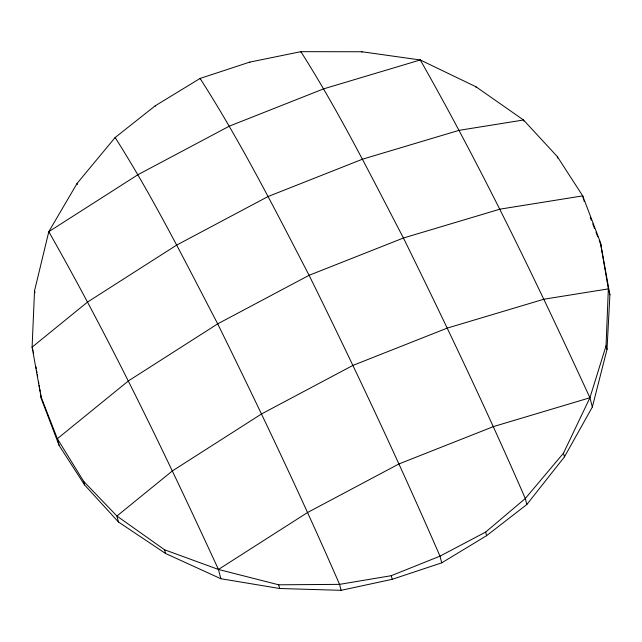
<?xml version="1.0" encoding="UTF-8"?>
<svg xmlns="http://www.w3.org/2000/svg" width="642" height="642" viewBox="0 0 642 642"><rect width="100%" height="100%" fill="white"/><g stroke="black" fill="none" stroke-linecap="round" stroke-linejoin="round"><path stroke-width="0.96" d="M40.502 395.432L57.355 438.711L83.612 481.275L116.924 516.032L164.601 549.793L218.44 569.454L278.684 584.806L339.562 584.364L391.259 575.697L439.987 556.149L485.665 532.066L525.3 498.513L563.491 453.164L589.918 397.751L606.048 345.749L608.343 288.884L600.414 242.403L582.711 195.882L557.304 156.56L523.519 119.998L475.987 86.774L420.277 59.971L361.895 51.753L300.881 51.665L249.658 62.138L200.079 78.444L155.252 105.778L115.143 137.516L77.088 183.395L48.8 231.674L34.532 290.818L32.1 347.137L41.441 399.043L59.104 445.404L84.551 484.887L118.481 522.002L165.556 553.484L220.864 578.731L279.647 588.497L341.119 590.335L392.198 579.309L441.736 562.841L486.604 535.677L526.857 504.484L564.454 456.855L592.341 407.028L607.011 349.441L609.9 294.863L600.414 242.403M49.105 232.829L48.8 231.674L138.006 174.672L229.411 126.113L323.745 88.821L420.277 59.971C482.487 169.632 537.169 283.307 589.918 397.751L592.341 407.028M220.864 578.731L218.44 569.454L307.646 512.46L399.051 463.901L493.385 426.609L589.918 397.751M48.8 231.674C111.002 341.335 165.692 455.009 218.44 569.454M590.207 217.365L591.29 220.134M592.726 223.833L594.524 228.456M595.961 232.155L597.758 236.778M599.195 240.469L601.353 246.014M609.9 294.863L608.343 288.884L543.846 299.236L447.313 328.086L352.972 365.378L261.567 413.938L172.369 470.939L116.924 516.032L118.481 522.002M583.145 197.551L582.711 195.882L499.966 209.156L403.433 238.005L309.099 275.298L217.694 323.857L128.488 380.858L57.355 438.711L59.104 445.404M583.257 197.977L583.586 199.229M583.907 200.481L584.124 201.323M557.304 156.56L557.713 158.141M606.048 345.749L607.011 349.441M523.816 121.113L523.519 119.998L459.022 130.342L362.489 159.192L268.155 196.484L176.751 245.043L87.545 302.045L32.1 347.137L32.389 348.261M475.987 86.774L476.228 87.689M563.491 453.164L564.454 456.855M420.277 59.971L420.43 60.549M526.857 504.484L525.3 498.513C487.037 410.591 445.757 324.025 403.433 238.005C370.635 175.162 338.912 111.572 300.881 51.665L301.082 52.411M361.895 51.753L362.016 52.219M485.665 532.066L486.604 535.677M441.736 562.841L439.987 556.149C398.818 461.405 354.825 367.922 309.099 275.298C274.551 208.722 240.598 141.657 200.079 78.444L200.192 78.862M391.259 575.697L392.198 579.309M249.658 62.138L249.778 62.587M341.119 590.335L339.562 584.364C301.291 496.443 260.018 409.885 217.694 323.857C184.888 261.013 153.173 197.423 115.143 137.516L115.239 137.886M155.252 105.778L155.372 106.227M278.684 584.806L279.647 588.497M77.088 183.395L77.393 184.551M164.601 549.793L165.556 553.484M34.532 290.818L35.013 292.664M83.612 481.275L84.551 484.887M32.59 349.007L33.071 350.869M33.368 351.993L33.657 353.116M35.976 366.791L36.305 368.749M36.642 370.707L36.971 372.657M37.3 374.615L37.629 376.565M38.464 381.452L38.793 383.41M39.122 385.361L39.451 387.319M39.788 389.277L40.117 391.227M40.446 393.185L41.441 399.043"/></g></svg>
